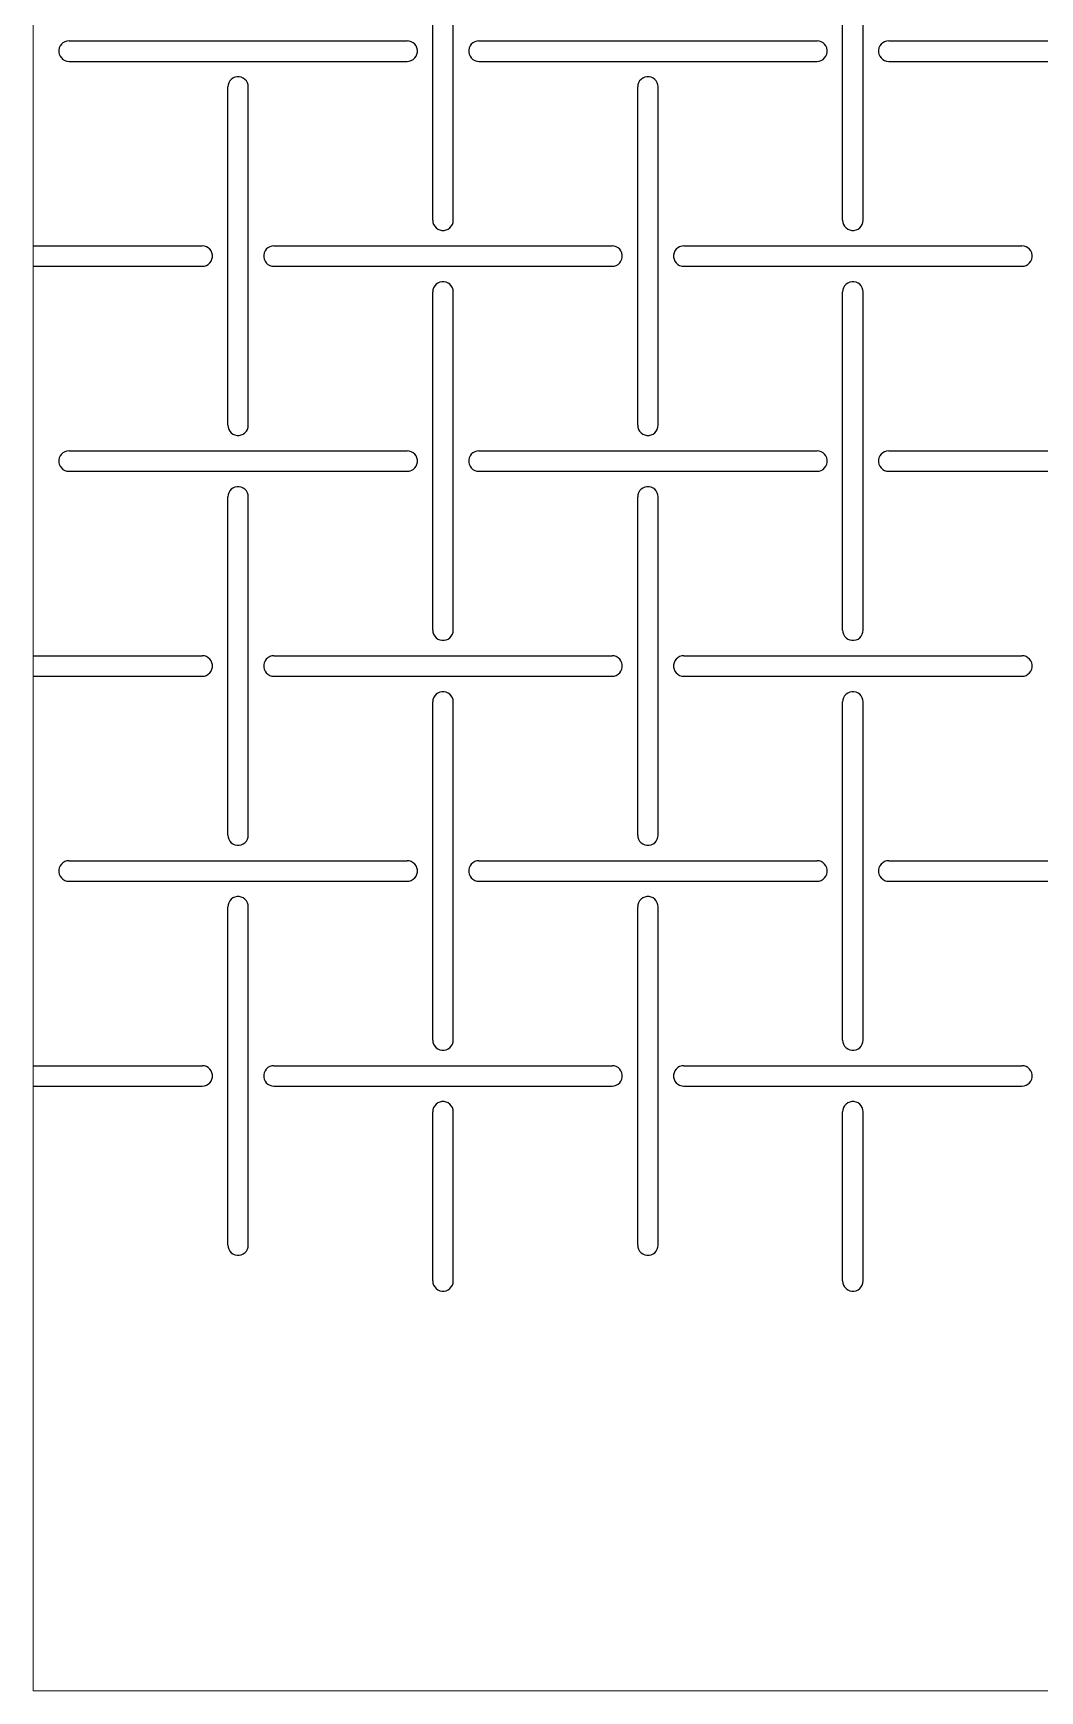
# Model space of a CAD drawing. Header units: metres. Extents: x 0 to 100, y -20 to 320.
# Drawn here: x 0 to 49.1, y -20 to 60.9 of the extents above; entities that cross this region are included whole.
import ezdxf

# ---------------------------------------------------------------- set-up
doc = ezdxf.new("R2010")
doc.units = ezdxf.units.M

msp = doc.modelspace()

# ---------------------------------------------------------------- linework, layer by layer
at = {"lineweight": 0}
for q in [(0, 320), (100, -20)]:
    msp.add_line((0, -20), q, dxfattribs=at)
for p, q in [((19.5, 51.75), (19.5, 68.25)), ((20.5, 51.75), (20.5, 68.25)), ((39.5, 51.75), (39.5, 68.25)), ((40.5, 51.75), (40.5, 68.25)), ((1.274, 60.155), (1.253, 60.052)), ((1.253, 60.052), (1.253, 59.948)), ((1.253, 59.948), (1.274, 59.845)), ((1.317, 60.25), (1.274, 60.155)), ((1.378, 60.335), (1.317, 60.25)), ((1.456, 60.405), (1.378, 60.335)), ((1.547, 60.457), (1.456, 60.405)), ((1.646, 60.489), (1.547, 60.457)), ((1.75, 60.5), (1.646, 60.489)), ((1.75, 60.5), (18.25, 60.5)), ((18.354, 60.489), (18.25, 60.5)), ((18.453, 60.457), (18.354, 60.489)), ((18.544, 60.405), (18.453, 60.457)), ((18.622, 60.335), (18.544, 60.405)), ((18.683, 60.25), (18.622, 60.335)), ((18.726, 60.155), (18.683, 60.25)), ((18.747, 60.052), (18.726, 60.155)), ((18.726, 59.845), (18.747, 59.948)), ((18.747, 59.948), (18.747, 60.052)), ((21.274, 60.155), (21.253, 60.052)), ((21.253, 60.052), (21.253, 59.948)), ((21.253, 59.948), (21.274, 59.845)), ((21.317, 60.25), (21.274, 60.155)), ((21.378, 60.335), (21.317, 60.25)), ((21.456, 60.405), (21.378, 60.335)), ((21.547, 60.457), (21.456, 60.405)), ((21.646, 60.489), (21.547, 60.457)), ((21.75, 60.5), (21.646, 60.489)), ((21.75, 60.5), (38.25, 60.5)), ((38.354, 60.489), (38.25, 60.5)), ((38.453, 60.457), (38.354, 60.489)), ((38.544, 60.405), (38.453, 60.457)), ((38.622, 60.335), (38.544, 60.405)), ((38.683, 60.25), (38.622, 60.335)), ((38.726, 60.155), (38.683, 60.25)), ((38.747, 60.052), (38.726, 60.155)), ((38.726, 59.845), (38.747, 59.948)), ((38.747, 59.948), (38.747, 60.052)), ((41.274, 60.155), (41.253, 60.052)), ((41.253, 60.052), (41.253, 59.948)), ((41.253, 59.948), (41.274, 59.845)), ((41.317, 60.25), (41.274, 60.155)), ((41.378, 60.335), (41.317, 60.25)), ((41.456, 60.405), (41.378, 60.335)), ((41.547, 60.457), (41.456, 60.405)), ((41.646, 60.489), (41.547, 60.457)), ((41.75, 60.5), (41.646, 60.489)), ((41.75, 60.5), (58.25, 60.5)), ((1.274, 59.845), (1.317, 59.75)), ((1.317, 59.75), (1.378, 59.665)), ((1.378, 59.665), (1.456, 59.595)), ((1.456, 59.595), (1.547, 59.543)), ((1.547, 59.543), (1.646, 59.511)), ((1.646, 59.511), (1.75, 59.5)), ((1.75, 59.5), (18.25, 59.5)), ((18.25, 59.5), (18.354, 59.511)), ((18.354, 59.511), (18.453, 59.543)), ((18.453, 59.543), (18.544, 59.595)), ((18.544, 59.595), (18.622, 59.665)), ((18.622, 59.665), (18.683, 59.75)), ((18.683, 59.75), (18.726, 59.845)), ((21.274, 59.845), (21.317, 59.75)), ((21.317, 59.75), (21.378, 59.665)), ((21.378, 59.665), (21.456, 59.595)), ((21.456, 59.595), (21.547, 59.543)), ((21.547, 59.543), (21.646, 59.511)), ((21.646, 59.511), (21.75, 59.5)), ((21.75, 59.5), (38.25, 59.5)), ((38.25, 59.5), (38.354, 59.511)), ((38.354, 59.511), (38.453, 59.543)), ((38.453, 59.543), (38.544, 59.595)), ((38.544, 59.595), (38.622, 59.665)), ((38.622, 59.665), (38.683, 59.75)), ((38.683, 59.75), (38.726, 59.845)), ((41.274, 59.845), (41.317, 59.75)), ((41.317, 59.75), (41.378, 59.665)), ((41.378, 59.665), (41.456, 59.595)), ((41.456, 59.595), (41.547, 59.543)), ((41.547, 59.543), (41.646, 59.511)), ((41.646, 59.511), (41.75, 59.5)), ((41.75, 59.5), (58.25, 59.5)), ((9.511, 58.354), (9.5, 58.25)), ((9.5, 41.75), (9.5, 58.25)), ((9.543, 58.453), (9.511, 58.354)), ((9.595, 58.544), (9.543, 58.453)), ((9.665, 58.622), (9.595, 58.544)), ((9.75, 58.683), (9.665, 58.622)), ((9.845, 58.726), (9.75, 58.683)), ((9.948, 58.747), (9.845, 58.726)), ((10.052, 58.747), (9.948, 58.747)), ((10.155, 58.726), (10.052, 58.747)), ((10.25, 58.683), (10.155, 58.726)), ((10.335, 58.622), (10.25, 58.683)), ((10.405, 58.544), (10.335, 58.622)), ((10.457, 58.453), (10.405, 58.544)), ((10.489, 58.354), (10.457, 58.453)), ((10.5, 58.25), (10.489, 58.354)), ((10.5, 41.75), (10.5, 58.25)), ((29.511, 58.354), (29.5, 58.25)), ((29.5, 41.75), (29.5, 58.25)), ((29.543, 58.453), (29.511, 58.354)), ((29.595, 58.544), (29.543, 58.453)), ((29.665, 58.622), (29.595, 58.544)), ((29.75, 58.683), (29.665, 58.622)), ((29.845, 58.726), (29.75, 58.683)), ((29.948, 58.747), (29.845, 58.726)), ((30.052, 58.747), (29.948, 58.747)), ((30.155, 58.726), (30.052, 58.747)), ((30.25, 58.683), (30.155, 58.726)), ((30.335, 58.622), (30.25, 58.683)), ((30.405, 58.544), (30.335, 58.622)), ((30.457, 58.453), (30.405, 58.544)), ((30.489, 58.354), (30.457, 58.453)), ((30.5, 58.25), (30.489, 58.354)), ((30.5, 41.75), (30.5, 58.25)), ((19.5, 51.75), (19.511, 51.646)), ((19.511, 51.646), (19.543, 51.547)), ((19.543, 51.547), (19.595, 51.456)), ((19.595, 51.456), (19.665, 51.378)), ((19.665, 51.378), (19.75, 51.317)), ((19.75, 51.317), (19.845, 51.274)), ((19.845, 51.274), (19.948, 51.253)), ((19.948, 51.253), (20.052, 51.253)), ((20.052, 51.253), (20.155, 51.274)), ((20.155, 51.274), (20.25, 51.317)), ((20.25, 51.317), (20.335, 51.378)), ((20.335, 51.378), (20.405, 51.456)), ((20.405, 51.456), (20.457, 51.547)), ((20.457, 51.547), (20.489, 51.646)), ((20.489, 51.646), (20.5, 51.75)), ((39.5, 51.75), (39.511, 51.646)), ((39.511, 51.646), (39.543, 51.547)), ((39.543, 51.547), (39.595, 51.456)), ((39.595, 51.456), (39.665, 51.378)), ((39.665, 51.378), (39.75, 51.317)), ((39.75, 51.317), (39.845, 51.274)), ((39.845, 51.274), (39.948, 51.253)), ((39.948, 51.253), (40.052, 51.253)), ((40.052, 51.253), (40.155, 51.274)), ((40.155, 51.274), (40.25, 51.317)), ((40.25, 51.317), (40.335, 51.378)), ((40.335, 51.378), (40.405, 51.456)), ((40.405, 51.456), (40.457, 51.547)), ((40.457, 51.547), (40.489, 51.646)), ((40.489, 51.646), (40.5, 51.75)), ((0, 50.5), (8.25, 50.5)), ((8.354, 50.489), (8.25, 50.5)), ((8.453, 50.457), (8.354, 50.489)), ((8.544, 50.405), (8.453, 50.457)), ((8.622, 50.335), (8.544, 50.405)), ((8.683, 50.25), (8.622, 50.335)), ((8.726, 50.155), (8.683, 50.25)), ((8.747, 50.052), (8.726, 50.155)), ((11.274, 50.155), (11.253, 50.052)), ((11.317, 50.25), (11.274, 50.155)), ((11.378, 50.335), (11.317, 50.25)), ((11.456, 50.405), (11.378, 50.335)), ((11.547, 50.457), (11.456, 50.405)), ((11.646, 50.489), (11.547, 50.457)), ((11.75, 50.5), (11.646, 50.489)), ((11.75, 50.5), (28.25, 50.5)), ((28.354, 50.489), (28.25, 50.5)), ((28.453, 50.457), (28.354, 50.489)), ((28.544, 50.405), (28.453, 50.457)), ((28.622, 50.335), (28.544, 50.405)), ((28.683, 50.25), (28.622, 50.335)), ((28.726, 50.155), (28.683, 50.25)), ((28.747, 50.052), (28.726, 50.155)), ((31.274, 50.155), (31.253, 50.052)), ((31.317, 50.25), (31.274, 50.155)), ((31.378, 50.335), (31.317, 50.25)), ((31.456, 50.405), (31.378, 50.335)), ((31.547, 50.457), (31.456, 50.405)), ((31.646, 50.489), (31.547, 50.457)), ((31.75, 50.5), (31.646, 50.489)), ((31.75, 50.5), (48.25, 50.5)), ((48.354, 50.489), (48.25, 50.5)), ((48.453, 50.457), (48.354, 50.489)), ((48.544, 50.405), (48.453, 50.457)), ((48.622, 50.335), (48.544, 50.405)), ((48.683, 50.25), (48.622, 50.335)), ((48.726, 50.155), (48.683, 50.25)), ((48.747, 50.052), (48.726, 50.155)), ((0, 49.5), (8.25, 49.5)), ((8.25, 49.5), (8.354, 49.511)), ((8.354, 49.511), (8.453, 49.543)), ((8.453, 49.543), (8.544, 49.595)), ((8.544, 49.595), (8.622, 49.665)), ((8.622, 49.665), (8.683, 49.75)), ((8.683, 49.75), (8.726, 49.845)), ((8.726, 49.845), (8.747, 49.948)), ((8.747, 49.948), (8.747, 50.052)), ((11.253, 50.052), (11.253, 49.948)), ((11.253, 49.948), (11.274, 49.845)), ((11.274, 49.845), (11.317, 49.75)), ((11.317, 49.75), (11.378, 49.665)), ((11.378, 49.665), (11.456, 49.595)), ((11.456, 49.595), (11.547, 49.543)), ((11.547, 49.543), (11.646, 49.511)), ((11.646, 49.511), (11.75, 49.5)), ((11.75, 49.5), (28.25, 49.5)), ((28.25, 49.5), (28.354, 49.511)), ((28.354, 49.511), (28.453, 49.543)), ((28.453, 49.543), (28.544, 49.595)), ((28.544, 49.595), (28.622, 49.665)), ((28.622, 49.665), (28.683, 49.75)), ((28.683, 49.75), (28.726, 49.845)), ((28.726, 49.845), (28.747, 49.948)), ((28.747, 49.948), (28.747, 50.052)), ((31.253, 50.052), (31.253, 49.948)), ((31.253, 49.948), (31.274, 49.845)), ((31.274, 49.845), (31.317, 49.75)), ((31.317, 49.75), (31.378, 49.665)), ((31.378, 49.665), (31.456, 49.595)), ((31.456, 49.595), (31.547, 49.543)), ((31.547, 49.543), (31.646, 49.511)), ((31.646, 49.511), (31.75, 49.5)), ((31.75, 49.5), (48.25, 49.5)), ((48.25, 49.5), (48.354, 49.511)), ((48.354, 49.511), (48.453, 49.543)), ((48.453, 49.543), (48.544, 49.595)), ((48.544, 49.595), (48.622, 49.665)), ((48.622, 49.665), (48.683, 49.75)), ((48.683, 49.75), (48.726, 49.845)), ((48.726, 49.845), (48.747, 49.948)), ((48.747, 49.948), (48.747, 50.052)), ((19.595, 48.544), (19.543, 48.453)), ((19.665, 48.622), (19.595, 48.544)), ((19.75, 48.683), (19.665, 48.622)), ((19.845, 48.726), (19.75, 48.683)), ((19.948, 48.747), (19.845, 48.726)), ((20.052, 48.747), (19.948, 48.747)), ((20.155, 48.726), (20.052, 48.747)), ((20.25, 48.683), (20.155, 48.726)), ((20.335, 48.622), (20.25, 48.683)), ((20.405, 48.544), (20.335, 48.622)), ((20.457, 48.453), (20.405, 48.544)), ((39.595, 48.544), (39.543, 48.453)), ((39.665, 48.622), (39.595, 48.544)), ((39.75, 48.683), (39.665, 48.622)), ((39.845, 48.726), (39.75, 48.683)), ((39.948, 48.747), (39.845, 48.726)), ((40.052, 48.747), (39.948, 48.747)), ((40.155, 48.726), (40.052, 48.747)), ((40.25, 48.683), (40.155, 48.726)), ((40.335, 48.622), (40.25, 48.683)), ((40.405, 48.544), (40.335, 48.622)), ((40.457, 48.453), (40.405, 48.544)), ((19.511, 48.354), (19.5, 48.25)), ((19.5, 31.75), (19.5, 48.25)), ((19.543, 48.453), (19.511, 48.354)), ((20.489, 48.354), (20.457, 48.453)), ((20.5, 48.25), (20.489, 48.354)), ((20.5, 31.75), (20.5, 48.25)), ((39.511, 48.354), (39.5, 48.25)), ((39.5, 31.75), (39.5, 48.25)), ((39.543, 48.453), (39.511, 48.354)), ((40.489, 48.354), (40.457, 48.453)), ((40.5, 48.25), (40.489, 48.354)), ((40.5, 31.75), (40.5, 48.25)), ((9.5, 41.75), (9.511, 41.646)), ((9.511, 41.646), (9.543, 41.547)), ((9.543, 41.547), (9.595, 41.456)), ((9.595, 41.456), (9.665, 41.378)), ((9.665, 41.378), (9.75, 41.317)), ((9.75, 41.317), (9.845, 41.274)), ((9.845, 41.274), (9.948, 41.253)), ((9.948, 41.253), (10.052, 41.253)), ((10.052, 41.253), (10.155, 41.274)), ((10.155, 41.274), (10.25, 41.317)), ((10.25, 41.317), (10.335, 41.378)), ((10.335, 41.378), (10.405, 41.456)), ((10.405, 41.456), (10.457, 41.547)), ((10.457, 41.547), (10.489, 41.646)), ((10.489, 41.646), (10.5, 41.75)), ((29.5, 41.75), (29.511, 41.646)), ((29.511, 41.646), (29.543, 41.547)), ((29.543, 41.547), (29.595, 41.456)), ((29.595, 41.456), (29.665, 41.378)), ((29.665, 41.378), (29.75, 41.317)), ((29.75, 41.317), (29.845, 41.274)), ((29.845, 41.274), (29.948, 41.253)), ((29.948, 41.253), (30.052, 41.253)), ((30.052, 41.253), (30.155, 41.274)), ((30.155, 41.274), (30.25, 41.317)), ((30.25, 41.317), (30.335, 41.378)), ((30.335, 41.378), (30.405, 41.456)), ((30.405, 41.456), (30.457, 41.547)), ((30.457, 41.547), (30.489, 41.646)), ((30.489, 41.646), (30.5, 41.75)), ((1.547, 40.457), (1.456, 40.405)), ((1.646, 40.489), (1.547, 40.457)), ((1.75, 40.5), (1.646, 40.489)), ((1.75, 40.5), (18.25, 40.5)), ((18.354, 40.489), (18.25, 40.5)), ((18.453, 40.457), (18.354, 40.489)), ((18.544, 40.405), (18.453, 40.457)), ((21.547, 40.457), (21.456, 40.405)), ((21.646, 40.489), (21.547, 40.457)), ((21.75, 40.5), (21.646, 40.489)), ((21.75, 40.5), (38.25, 40.5)), ((38.354, 40.489), (38.25, 40.5)), ((38.453, 40.457), (38.354, 40.489)), ((38.544, 40.405), (38.453, 40.457)), ((41.547, 40.457), (41.456, 40.405)), ((41.646, 40.489), (41.547, 40.457)), ((41.75, 40.5), (41.646, 40.489)), ((41.75, 40.5), (58.25, 40.5)), ((1.274, 40.155), (1.253, 40.052)), ((1.253, 40.052), (1.253, 39.948)), ((1.253, 39.948), (1.274, 39.845)), ((1.317, 40.25), (1.274, 40.155)), ((1.274, 39.845), (1.317, 39.75)), ((1.378, 40.335), (1.317, 40.25)), ((1.317, 39.75), (1.378, 39.665)), ((1.456, 40.405), (1.378, 40.335)), ((1.378, 39.665), (1.456, 39.595)), ((18.622, 40.335), (18.544, 40.405)), ((18.544, 39.595), (18.622, 39.665)), ((18.683, 40.25), (18.622, 40.335)), ((18.622, 39.665), (18.683, 39.75)), ((18.726, 40.155), (18.683, 40.25)), ((18.683, 39.75), (18.726, 39.845)), ((18.747, 40.052), (18.726, 40.155)), ((18.726, 39.845), (18.747, 39.948)), ((18.747, 39.948), (18.747, 40.052)), ((21.274, 40.155), (21.253, 40.052)), ((21.253, 40.052), (21.253, 39.948)), ((21.253, 39.948), (21.274, 39.845)), ((21.317, 40.25), (21.274, 40.155)), ((21.274, 39.845), (21.317, 39.75)), ((21.378, 40.335), (21.317, 40.25)), ((21.317, 39.75), (21.378, 39.665)), ((21.456, 40.405), (21.378, 40.335)), ((21.378, 39.665), (21.456, 39.595)), ((38.622, 40.335), (38.544, 40.405)), ((38.544, 39.595), (38.622, 39.665)), ((38.683, 40.25), (38.622, 40.335)), ((38.622, 39.665), (38.683, 39.75)), ((38.726, 40.155), (38.683, 40.25)), ((38.683, 39.75), (38.726, 39.845)), ((38.747, 40.052), (38.726, 40.155)), ((38.726, 39.845), (38.747, 39.948)), ((38.747, 39.948), (38.747, 40.052)), ((41.274, 40.155), (41.253, 40.052)), ((41.253, 40.052), (41.253, 39.948)), ((41.253, 39.948), (41.274, 39.845)), ((41.317, 40.25), (41.274, 40.155)), ((41.274, 39.845), (41.317, 39.75)), ((41.378, 40.335), (41.317, 40.25)), ((41.317, 39.75), (41.378, 39.665)), ((41.456, 40.405), (41.378, 40.335)), ((41.378, 39.665), (41.456, 39.595)), ((1.456, 39.595), (1.547, 39.543)), ((1.547, 39.543), (1.646, 39.511)), ((1.646, 39.511), (1.75, 39.5)), ((1.75, 39.5), (18.25, 39.5)), ((18.25, 39.5), (18.354, 39.511)), ((18.354, 39.511), (18.453, 39.543)), ((18.453, 39.543), (18.544, 39.595)), ((21.456, 39.595), (21.547, 39.543)), ((21.547, 39.543), (21.646, 39.511)), ((21.646, 39.511), (21.75, 39.5)), ((21.75, 39.5), (38.25, 39.5)), ((38.25, 39.5), (38.354, 39.511)), ((38.354, 39.511), (38.453, 39.543)), ((38.453, 39.543), (38.544, 39.595)), ((41.456, 39.595), (41.547, 39.543)), ((41.547, 39.543), (41.646, 39.511)), ((41.646, 39.511), (41.75, 39.5)), ((41.75, 39.5), (58.25, 39.5)), ((9.511, 38.354), (9.5, 38.25)), ((9.5, 21.75), (9.5, 38.25)), ((9.543, 38.453), (9.511, 38.354)), ((9.595, 38.544), (9.543, 38.453)), ((9.665, 38.622), (9.595, 38.544)), ((9.75, 38.683), (9.665, 38.622)), ((9.845, 38.726), (9.75, 38.683)), ((9.948, 38.747), (9.845, 38.726)), ((10.052, 38.747), (9.948, 38.747)), ((10.155, 38.726), (10.052, 38.747)), ((10.25, 38.683), (10.155, 38.726)), ((10.335, 38.622), (10.25, 38.683)), ((10.405, 38.544), (10.335, 38.622)), ((10.457, 38.453), (10.405, 38.544)), ((10.489, 38.354), (10.457, 38.453)), ((10.5, 38.25), (10.489, 38.354)), ((10.5, 21.75), (10.5, 38.25)), ((29.511, 38.354), (29.5, 38.25)), ((29.5, 21.75), (29.5, 38.25)), ((29.543, 38.453), (29.511, 38.354)), ((29.595, 38.544), (29.543, 38.453)), ((29.665, 38.622), (29.595, 38.544)), ((29.75, 38.683), (29.665, 38.622)), ((29.845, 38.726), (29.75, 38.683)), ((29.948, 38.747), (29.845, 38.726)), ((30.052, 38.747), (29.948, 38.747)), ((30.155, 38.726), (30.052, 38.747)), ((30.25, 38.683), (30.155, 38.726)), ((30.335, 38.622), (30.25, 38.683)), ((30.405, 38.544), (30.335, 38.622)), ((30.457, 38.453), (30.405, 38.544)), ((30.489, 38.354), (30.457, 38.453)), ((30.5, 38.25), (30.489, 38.354)), ((30.5, 21.75), (30.5, 38.25)), ((19.5, 31.75), (19.511, 31.646)), ((19.511, 31.646), (19.543, 31.547)), ((19.543, 31.547), (19.595, 31.456)), ((20.405, 31.456), (20.457, 31.547)), ((20.457, 31.547), (20.489, 31.646)), ((20.489, 31.646), (20.5, 31.75)), ((39.5, 31.75), (39.511, 31.646)), ((39.511, 31.646), (39.543, 31.547)), ((39.543, 31.547), (39.595, 31.456)), ((40.405, 31.456), (40.457, 31.547)), ((40.457, 31.547), (40.489, 31.646)), ((40.489, 31.646), (40.5, 31.75)), ((19.595, 31.456), (19.665, 31.378)), ((19.665, 31.378), (19.75, 31.317)), ((19.75, 31.317), (19.845, 31.274)), ((19.845, 31.274), (19.948, 31.253)), ((19.948, 31.253), (20.052, 31.253)), ((20.052, 31.253), (20.155, 31.274)), ((20.155, 31.274), (20.25, 31.317)), ((20.25, 31.317), (20.335, 31.378)), ((20.335, 31.378), (20.405, 31.456)), ((39.595, 31.456), (39.665, 31.378)), ((39.665, 31.378), (39.75, 31.317)), ((39.75, 31.317), (39.845, 31.274)), ((39.845, 31.274), (39.948, 31.253)), ((39.948, 31.253), (40.052, 31.253)), ((40.052, 31.253), (40.155, 31.274)), ((40.155, 31.274), (40.25, 31.317)), ((40.25, 31.317), (40.335, 31.378)), ((40.335, 31.378), (40.405, 31.456)), ((0, 30.5), (8.25, 30.5)), ((8.354, 30.489), (8.25, 30.5)), ((8.453, 30.457), (8.354, 30.489)), ((8.544, 30.405), (8.453, 30.457)), ((8.622, 30.335), (8.544, 30.405)), ((8.683, 30.25), (8.622, 30.335)), ((8.726, 30.155), (8.683, 30.25)), ((8.747, 30.052), (8.726, 30.155)), ((8.726, 29.845), (8.747, 29.948)), ((8.747, 29.948), (8.747, 30.052)), ((11.274, 30.155), (11.253, 30.052)), ((11.253, 30.052), (11.253, 29.948)), ((11.253, 29.948), (11.274, 29.845)), ((11.317, 30.25), (11.274, 30.155)), ((11.378, 30.335), (11.317, 30.25)), ((11.456, 30.405), (11.378, 30.335)), ((11.547, 30.457), (11.456, 30.405)), ((11.646, 30.489), (11.547, 30.457)), ((11.75, 30.5), (11.646, 30.489)), ((11.75, 30.5), (28.25, 30.5)), ((28.354, 30.489), (28.25, 30.5)), ((28.453, 30.457), (28.354, 30.489)), ((28.544, 30.405), (28.453, 30.457)), ((28.622, 30.335), (28.544, 30.405)), ((28.683, 30.25), (28.622, 30.335)), ((28.726, 30.155), (28.683, 30.25)), ((28.747, 30.052), (28.726, 30.155)), ((28.726, 29.845), (28.747, 29.948)), ((28.747, 29.948), (28.747, 30.052)), ((31.274, 30.155), (31.253, 30.052)), ((31.253, 30.052), (31.253, 29.948)), ((31.253, 29.948), (31.274, 29.845)), ((31.317, 30.25), (31.274, 30.155)), ((31.378, 30.335), (31.317, 30.25)), ((31.456, 30.405), (31.378, 30.335)), ((31.547, 30.457), (31.456, 30.405)), ((31.646, 30.489), (31.547, 30.457)), ((31.75, 30.5), (31.646, 30.489)), ((31.75, 30.5), (48.25, 30.5)), ((48.354, 30.489), (48.25, 30.5)), ((48.453, 30.457), (48.354, 30.489)), ((48.544, 30.405), (48.453, 30.457)), ((48.622, 30.335), (48.544, 30.405)), ((48.683, 30.25), (48.622, 30.335)), ((48.726, 30.155), (48.683, 30.25)), ((48.747, 30.052), (48.726, 30.155)), ((48.726, 29.845), (48.747, 29.948)), ((48.747, 29.948), (48.747, 30.052)), ((0, 29.5), (8.25, 29.5)), ((8.25, 29.5), (8.354, 29.511)), ((8.354, 29.511), (8.453, 29.543)), ((8.453, 29.543), (8.544, 29.595)), ((8.544, 29.595), (8.622, 29.665)), ((8.622, 29.665), (8.683, 29.75)), ((8.683, 29.75), (8.726, 29.845)), ((11.274, 29.845), (11.317, 29.75)), ((11.317, 29.75), (11.378, 29.665)), ((11.378, 29.665), (11.456, 29.595)), ((11.456, 29.595), (11.547, 29.543)), ((11.547, 29.543), (11.646, 29.511)), ((11.646, 29.511), (11.75, 29.5)), ((11.75, 29.5), (28.25, 29.5)), ((28.25, 29.5), (28.354, 29.511)), ((28.354, 29.511), (28.453, 29.543)), ((28.453, 29.543), (28.544, 29.595)), ((28.544, 29.595), (28.622, 29.665)), ((28.622, 29.665), (28.683, 29.75)), ((28.683, 29.75), (28.726, 29.845)), ((31.274, 29.845), (31.317, 29.75)), ((31.317, 29.75), (31.378, 29.665)), ((31.378, 29.665), (31.456, 29.595)), ((31.456, 29.595), (31.547, 29.543)), ((31.547, 29.543), (31.646, 29.511)), ((31.646, 29.511), (31.75, 29.5)), ((31.75, 29.5), (48.25, 29.5)), ((48.25, 29.5), (48.354, 29.511)), ((48.354, 29.511), (48.453, 29.543)), ((48.453, 29.543), (48.544, 29.595)), ((48.544, 29.595), (48.622, 29.665)), ((48.622, 29.665), (48.683, 29.75)), ((48.683, 29.75), (48.726, 29.845)), ((19.511, 28.354), (19.5, 28.25)), ((19.543, 28.453), (19.511, 28.354)), ((19.595, 28.544), (19.543, 28.453)), ((19.665, 28.622), (19.595, 28.544)), ((19.75, 28.683), (19.665, 28.622)), ((19.845, 28.726), (19.75, 28.683)), ((19.948, 28.747), (19.845, 28.726)), ((20.052, 28.747), (19.948, 28.747)), ((20.155, 28.726), (20.052, 28.747)), ((20.25, 28.683), (20.155, 28.726)), ((20.335, 28.622), (20.25, 28.683)), ((20.405, 28.544), (20.335, 28.622)), ((20.457, 28.453), (20.405, 28.544)), ((20.489, 28.354), (20.457, 28.453)), ((20.5, 28.25), (20.489, 28.354)), ((39.511, 28.354), (39.5, 28.25)), ((39.543, 28.453), (39.511, 28.354)), ((39.595, 28.544), (39.543, 28.453)), ((39.665, 28.622), (39.595, 28.544)), ((39.75, 28.683), (39.665, 28.622)), ((39.845, 28.726), (39.75, 28.683)), ((39.948, 28.747), (39.845, 28.726)), ((40.052, 28.747), (39.948, 28.747)), ((40.155, 28.726), (40.052, 28.747)), ((40.25, 28.683), (40.155, 28.726)), ((40.335, 28.622), (40.25, 28.683)), ((40.405, 28.544), (40.335, 28.622)), ((40.457, 28.453), (40.405, 28.544)), ((40.489, 28.354), (40.457, 28.453)), ((40.5, 28.25), (40.489, 28.354)), ((19.5, 11.75), (19.5, 28.25)), ((20.5, 11.75), (20.5, 28.25)), ((39.5, 11.75), (39.5, 28.25)), ((40.5, 11.75), (40.5, 28.25)), ((9.5, 21.75), (9.511, 21.646)), ((9.511, 21.646), (9.543, 21.547)), ((9.543, 21.547), (9.595, 21.456)), ((9.595, 21.456), (9.665, 21.378)), ((9.665, 21.378), (9.75, 21.317)), ((9.75, 21.317), (9.845, 21.274)), ((9.845, 21.274), (9.948, 21.253)), ((9.948, 21.253), (10.052, 21.253)), ((10.052, 21.253), (10.155, 21.274)), ((10.155, 21.274), (10.25, 21.317)), ((10.25, 21.317), (10.335, 21.378)), ((10.335, 21.378), (10.405, 21.456)), ((10.405, 21.456), (10.457, 21.547)), ((10.457, 21.547), (10.489, 21.646)), ((10.489, 21.646), (10.5, 21.75)), ((29.5, 21.75), (29.511, 21.646)), ((29.511, 21.646), (29.543, 21.547)), ((29.543, 21.547), (29.595, 21.456)), ((29.595, 21.456), (29.665, 21.378)), ((29.665, 21.378), (29.75, 21.317)), ((29.75, 21.317), (29.845, 21.274)), ((29.845, 21.274), (29.948, 21.253)), ((29.948, 21.253), (30.052, 21.253)), ((30.052, 21.253), (30.155, 21.274)), ((30.155, 21.274), (30.25, 21.317)), ((30.25, 21.317), (30.335, 21.378)), ((30.335, 21.378), (30.405, 21.456)), ((30.405, 21.456), (30.457, 21.547)), ((30.457, 21.547), (30.489, 21.646)), ((30.489, 21.646), (30.5, 21.75)), ((1.317, 20.25), (1.274, 20.155)), ((1.378, 20.335), (1.317, 20.25)), ((1.456, 20.405), (1.378, 20.335)), ((1.547, 20.457), (1.456, 20.405)), ((1.646, 20.489), (1.547, 20.457)), ((1.75, 20.5), (1.646, 20.489)), ((1.75, 20.5), (18.25, 20.5)), ((18.354, 20.489), (18.25, 20.5)), ((18.453, 20.457), (18.354, 20.489)), ((18.544, 20.405), (18.453, 20.457)), ((18.622, 20.335), (18.544, 20.405)), ((18.683, 20.25), (18.622, 20.335)), ((18.726, 20.155), (18.683, 20.25)), ((21.317, 20.25), (21.274, 20.155)), ((21.378, 20.335), (21.317, 20.25)), ((21.456, 20.405), (21.378, 20.335)), ((21.547, 20.457), (21.456, 20.405)), ((21.646, 20.489), (21.547, 20.457)), ((21.75, 20.5), (21.646, 20.489)), ((21.75, 20.5), (38.25, 20.5)), ((38.354, 20.489), (38.25, 20.5)), ((38.453, 20.457), (38.354, 20.489)), ((38.544, 20.405), (38.453, 20.457)), ((38.622, 20.335), (38.544, 20.405)), ((38.683, 20.25), (38.622, 20.335)), ((38.726, 20.155), (38.683, 20.25)), ((41.317, 20.25), (41.274, 20.155)), ((41.378, 20.335), (41.317, 20.25)), ((41.456, 20.405), (41.378, 20.335)), ((41.547, 20.457), (41.456, 20.405)), ((41.646, 20.489), (41.547, 20.457)), ((41.75, 20.5), (41.646, 20.489)), ((41.75, 20.5), (58.25, 20.5)), ((1.274, 20.155), (1.253, 20.052)), ((1.253, 20.052), (1.253, 19.948)), ((1.253, 19.948), (1.274, 19.845)), ((1.274, 19.845), (1.317, 19.75)), ((1.317, 19.75), (1.378, 19.665)), ((1.378, 19.665), (1.456, 19.595)), ((1.456, 19.595), (1.547, 19.543)), ((1.547, 19.543), (1.646, 19.511)), ((1.646, 19.511), (1.75, 19.5)), ((1.75, 19.5), (18.25, 19.5)), ((18.25, 19.5), (18.354, 19.511)), ((18.354, 19.511), (18.453, 19.543)), ((18.453, 19.543), (18.544, 19.595)), ((18.544, 19.595), (18.622, 19.665)), ((18.622, 19.665), (18.683, 19.75)), ((18.683, 19.75), (18.726, 19.845)), ((18.747, 20.052), (18.726, 20.155)), ((18.726, 19.845), (18.747, 19.948)), ((18.747, 19.948), (18.747, 20.052)), ((21.274, 20.155), (21.253, 20.052)), ((21.253, 20.052), (21.253, 19.948)), ((21.253, 19.948), (21.274, 19.845)), ((21.274, 19.845), (21.317, 19.75)), ((21.317, 19.75), (21.378, 19.665)), ((21.378, 19.665), (21.456, 19.595)), ((21.456, 19.595), (21.547, 19.543)), ((21.547, 19.543), (21.646, 19.511)), ((21.646, 19.511), (21.75, 19.5)), ((21.75, 19.5), (38.25, 19.5)), ((38.25, 19.5), (38.354, 19.511)), ((38.354, 19.511), (38.453, 19.543)), ((38.453, 19.543), (38.544, 19.595)), ((38.544, 19.595), (38.622, 19.665)), ((38.622, 19.665), (38.683, 19.75)), ((38.683, 19.75), (38.726, 19.845)), ((38.747, 20.052), (38.726, 20.155)), ((38.726, 19.845), (38.747, 19.948)), ((38.747, 19.948), (38.747, 20.052)), ((41.274, 20.155), (41.253, 20.052)), ((41.253, 20.052), (41.253, 19.948)), ((41.253, 19.948), (41.274, 19.845)), ((41.274, 19.845), (41.317, 19.75)), ((41.317, 19.75), (41.378, 19.665)), ((41.378, 19.665), (41.456, 19.595)), ((41.456, 19.595), (41.547, 19.543)), ((41.547, 19.543), (41.646, 19.511)), ((41.646, 19.511), (41.75, 19.5)), ((41.75, 19.5), (58.25, 19.5)), ((9.665, 18.622), (9.595, 18.544)), ((9.75, 18.683), (9.665, 18.622)), ((9.845, 18.726), (9.75, 18.683)), ((9.948, 18.747), (9.845, 18.726)), ((10.052, 18.747), (9.948, 18.747)), ((10.155, 18.726), (10.052, 18.747)), ((10.25, 18.683), (10.155, 18.726)), ((10.335, 18.622), (10.25, 18.683)), ((10.405, 18.544), (10.335, 18.622)), ((29.665, 18.622), (29.595, 18.544)), ((29.75, 18.683), (29.665, 18.622)), ((29.845, 18.726), (29.75, 18.683)), ((29.948, 18.747), (29.845, 18.726)), ((30.052, 18.747), (29.948, 18.747)), ((30.155, 18.726), (30.052, 18.747)), ((30.25, 18.683), (30.155, 18.726)), ((30.335, 18.622), (30.25, 18.683)), ((30.405, 18.544), (30.335, 18.622)), ((9.511, 18.354), (9.5, 18.25)), ((9.5, 1.75), (9.5, 18.25)), ((9.543, 18.453), (9.511, 18.354)), ((9.595, 18.544), (9.543, 18.453)), ((10.457, 18.453), (10.405, 18.544)), ((10.489, 18.354), (10.457, 18.453)), ((10.5, 18.25), (10.489, 18.354)), ((10.5, 1.75), (10.5, 18.25)), ((29.511, 18.354), (29.5, 18.25)), ((29.5, 1.75), (29.5, 18.25)), ((29.543, 18.453), (29.511, 18.354)), ((29.595, 18.544), (29.543, 18.453)), ((30.457, 18.453), (30.405, 18.544)), ((30.489, 18.354), (30.457, 18.453)), ((30.5, 18.25), (30.489, 18.354)), ((30.5, 1.75), (30.5, 18.25)), ((19.5, 11.75), (19.511, 11.646)), ((19.511, 11.646), (19.543, 11.547)), ((19.543, 11.547), (19.595, 11.456)), ((19.595, 11.456), (19.665, 11.378)), ((19.665, 11.378), (19.75, 11.317)), ((20.25, 11.317), (20.335, 11.378)), ((20.335, 11.378), (20.405, 11.456)), ((20.405, 11.456), (20.457, 11.547)), ((20.457, 11.547), (20.489, 11.646)), ((20.489, 11.646), (20.5, 11.75)), ((39.5, 11.75), (39.511, 11.646)), ((39.511, 11.646), (39.543, 11.547)), ((39.543, 11.547), (39.595, 11.456)), ((39.595, 11.456), (39.665, 11.378)), ((39.665, 11.378), (39.75, 11.317)), ((40.25, 11.317), (40.335, 11.378)), ((40.335, 11.378), (40.405, 11.456)), ((40.405, 11.456), (40.457, 11.547)), ((40.457, 11.547), (40.489, 11.646)), ((40.489, 11.646), (40.5, 11.75)), ((19.75, 11.317), (19.845, 11.274)), ((19.845, 11.274), (19.948, 11.253)), ((19.948, 11.253), (20.052, 11.253)), ((20.052, 11.253), (20.155, 11.274)), ((20.155, 11.274), (20.25, 11.317)), ((39.75, 11.317), (39.845, 11.274)), ((39.845, 11.274), (39.948, 11.253)), ((39.948, 11.253), (40.052, 11.253)), ((40.052, 11.253), (40.155, 11.274)), ((40.155, 11.274), (40.25, 11.317)), ((0, 10.5), (8.25, 10.5)), ((8.354, 10.489), (8.25, 10.5)), ((8.453, 10.457), (8.354, 10.489)), ((8.544, 10.405), (8.453, 10.457)), ((8.622, 10.335), (8.544, 10.405)), ((8.683, 10.25), (8.622, 10.335)), ((8.622, 9.665), (8.683, 9.75)), ((8.726, 10.155), (8.683, 10.25)), ((8.683, 9.75), (8.726, 9.845)), ((8.747, 10.052), (8.726, 10.155)), ((8.726, 9.845), (8.747, 9.948)), ((8.747, 9.948), (8.747, 10.052)), ((11.274, 10.155), (11.253, 10.052)), ((11.253, 10.052), (11.253, 9.948)), ((11.253, 9.948), (11.274, 9.845)), ((11.317, 10.25), (11.274, 10.155)), ((11.274, 9.845), (11.317, 9.75)), ((11.378, 10.335), (11.317, 10.25)), ((11.317, 9.75), (11.378, 9.665)), ((11.456, 10.405), (11.378, 10.335)), ((11.547, 10.457), (11.456, 10.405)), ((11.646, 10.489), (11.547, 10.457)), ((11.75, 10.5), (11.646, 10.489)), ((11.75, 10.5), (28.25, 10.5)), ((28.354, 10.489), (28.25, 10.5)), ((28.453, 10.457), (28.354, 10.489)), ((28.544, 10.405), (28.453, 10.457)), ((28.622, 10.335), (28.544, 10.405)), ((28.683, 10.25), (28.622, 10.335)), ((28.622, 9.665), (28.683, 9.75)), ((28.726, 10.155), (28.683, 10.25)), ((28.683, 9.75), (28.726, 9.845)), ((28.747, 10.052), (28.726, 10.155)), ((28.726, 9.845), (28.747, 9.948)), ((28.747, 9.948), (28.747, 10.052)), ((31.274, 10.155), (31.253, 10.052)), ((31.253, 10.052), (31.253, 9.948)), ((31.253, 9.948), (31.274, 9.845)), ((31.317, 10.25), (31.274, 10.155)), ((31.274, 9.845), (31.317, 9.75)), ((31.378, 10.335), (31.317, 10.25)), ((31.317, 9.75), (31.378, 9.665)), ((31.456, 10.405), (31.378, 10.335)), ((31.547, 10.457), (31.456, 10.405)), ((31.646, 10.489), (31.547, 10.457)), ((31.75, 10.5), (31.646, 10.489)), ((31.75, 10.5), (48.25, 10.5)), ((48.354, 10.489), (48.25, 10.5)), ((48.453, 10.457), (48.354, 10.489)), ((48.544, 10.405), (48.453, 10.457)), ((48.622, 10.335), (48.544, 10.405)), ((48.683, 10.25), (48.622, 10.335)), ((48.622, 9.665), (48.683, 9.75)), ((48.726, 10.155), (48.683, 10.25)), ((48.683, 9.75), (48.726, 9.845)), ((48.747, 10.052), (48.726, 10.155)), ((48.726, 9.845), (48.747, 9.948)), ((48.747, 9.948), (48.747, 10.052)), ((0, 9.5), (8.25, 9.5)), ((8.25, 9.5), (8.354, 9.511)), ((8.354, 9.511), (8.453, 9.543)), ((8.453, 9.543), (8.544, 9.595)), ((8.544, 9.595), (8.622, 9.665)), ((11.378, 9.665), (11.456, 9.595)), ((11.456, 9.595), (11.547, 9.543)), ((11.547, 9.543), (11.646, 9.511)), ((11.646, 9.511), (11.75, 9.5)), ((11.75, 9.5), (28.25, 9.5)), ((28.25, 9.5), (28.354, 9.511)), ((28.354, 9.511), (28.453, 9.543)), ((28.453, 9.543), (28.544, 9.595)), ((28.544, 9.595), (28.622, 9.665)), ((31.378, 9.665), (31.456, 9.595)), ((31.456, 9.595), (31.547, 9.543)), ((31.547, 9.543), (31.646, 9.511)), ((31.646, 9.511), (31.75, 9.5)), ((31.75, 9.5), (48.25, 9.5)), ((48.25, 9.5), (48.354, 9.511)), ((48.354, 9.511), (48.453, 9.543)), ((48.453, 9.543), (48.544, 9.595)), ((48.544, 9.595), (48.622, 9.665)), ((19.511, 8.354), (19.5, 8.25)), ((19.5, 0), (19.5, 8.25)), ((19.543, 8.453), (19.511, 8.354)), ((19.595, 8.544), (19.543, 8.453)), ((19.665, 8.622), (19.595, 8.544)), ((19.75, 8.683), (19.665, 8.622)), ((19.845, 8.726), (19.75, 8.683)), ((19.948, 8.747), (19.845, 8.726)), ((20.052, 8.747), (19.948, 8.747)), ((20.155, 8.726), (20.052, 8.747)), ((20.25, 8.683), (20.155, 8.726)), ((20.335, 8.622), (20.25, 8.683)), ((20.405, 8.544), (20.335, 8.622)), ((20.457, 8.453), (20.405, 8.544)), ((20.489, 8.354), (20.457, 8.453)), ((20.5, 8.25), (20.489, 8.354)), ((20.5, 0), (20.5, 8.25)), ((39.511, 8.354), (39.5, 8.25)), ((39.5, 0), (39.5, 8.25)), ((39.543, 8.453), (39.511, 8.354)), ((39.595, 8.544), (39.543, 8.453)), ((39.665, 8.622), (39.595, 8.544)), ((39.75, 8.683), (39.665, 8.622)), ((39.845, 8.726), (39.75, 8.683)), ((39.948, 8.747), (39.845, 8.726)), ((40.052, 8.747), (39.948, 8.747)), ((40.155, 8.726), (40.052, 8.747)), ((40.25, 8.683), (40.155, 8.726)), ((40.335, 8.622), (40.25, 8.683)), ((40.405, 8.544), (40.335, 8.622)), ((40.457, 8.453), (40.405, 8.544)), ((40.489, 8.354), (40.457, 8.453)), ((40.5, 8.25), (40.489, 8.354)), ((40.5, 0), (40.5, 8.25)), ((9.5, 1.75), (9.511, 1.646)), ((9.511, 1.646), (9.543, 1.547)), ((10.457, 1.547), (10.489, 1.646)), ((10.489, 1.646), (10.5, 1.75)), ((29.5, 1.75), (29.511, 1.646)), ((29.511, 1.646), (29.543, 1.547)), ((30.457, 1.547), (30.489, 1.646)), ((30.489, 1.646), (30.5, 1.75)), ((9.543, 1.547), (9.595, 1.456)), ((9.595, 1.456), (9.665, 1.378)), ((9.665, 1.378), (9.75, 1.317)), ((9.75, 1.317), (9.845, 1.274)), ((9.845, 1.274), (9.948, 1.253)), ((9.948, 1.253), (10.052, 1.253)), ((10.052, 1.253), (10.155, 1.274)), ((10.155, 1.274), (10.25, 1.317)), ((10.25, 1.317), (10.335, 1.378)), ((10.335, 1.378), (10.405, 1.456)), ((10.405, 1.456), (10.457, 1.547)), ((29.543, 1.547), (29.595, 1.456)), ((29.595, 1.456), (29.665, 1.378)), ((29.665, 1.378), (29.75, 1.317)), ((29.75, 1.317), (29.845, 1.274)), ((29.845, 1.274), (29.948, 1.253)), ((29.948, 1.253), (30.052, 1.253)), ((30.052, 1.253), (30.155, 1.274)), ((30.155, 1.274), (30.25, 1.317)), ((30.25, 1.317), (30.335, 1.378)), ((30.335, 1.378), (30.405, 1.456)), ((30.405, 1.456), (30.457, 1.547)), ((19.5, 0), (19.511, -0.104)), ((39.5, 0), (39.511, -0.104)), ((19.511, -0.104), (19.543, -0.203)), ((19.543, -0.203), (19.595, -0.294)), ((19.595, -0.294), (19.665, -0.372)), ((19.665, -0.372), (19.75, -0.433)), ((19.75, -0.433), (19.845, -0.476)), ((19.845, -0.476), (19.948, -0.497)), ((19.948, -0.497), (20.052, -0.497)), ((20.052, -0.497), (20.155, -0.476)), ((20.155, -0.476), (20.25, -0.433)), ((20.25, -0.433), (20.335, -0.372)), ((20.335, -0.372), (20.405, -0.294)), ((20.405, -0.294), (20.457, -0.203)), ((20.457, -0.203), (20.489, -0.104)), ((20.489, -0.104), (20.5, 0)), ((39.511, -0.104), (39.543, -0.203)), ((39.543, -0.203), (39.595, -0.294)), ((39.595, -0.294), (39.665, -0.372)), ((39.665, -0.372), (39.75, -0.433)), ((39.75, -0.433), (39.845, -0.476)), ((39.845, -0.476), (39.948, -0.497)), ((39.948, -0.497), (40.052, -0.497)), ((40.052, -0.497), (40.155, -0.476)), ((40.155, -0.476), (40.25, -0.433)), ((40.25, -0.433), (40.335, -0.372)), ((40.335, -0.372), (40.405, -0.294)), ((40.405, -0.294), (40.457, -0.203)), ((40.457, -0.203), (40.489, -0.104)), ((40.489, -0.104), (40.5, 0))]:
    msp.add_line(p, q)

doc.saveas('drawing.dxf')
